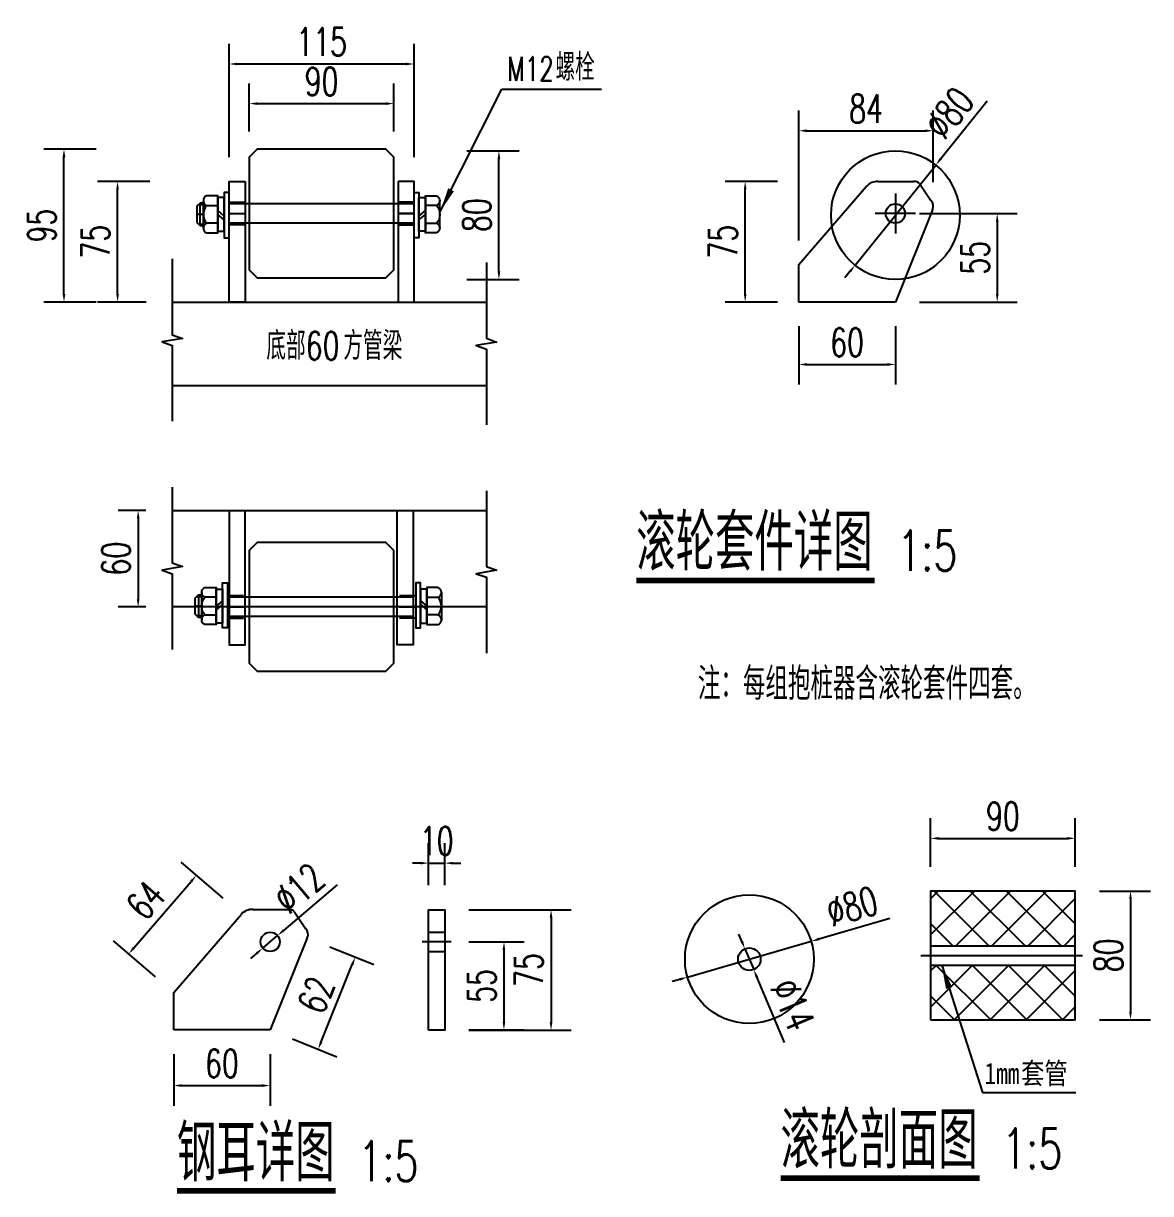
# Model space of a CAD drawing. Header units: millimetres. Extents: x -1003406 to 3312184, y 81337 to 716393.
# Drawn here: x 1156564 to 1157265, y 410534 to 411262 of the extents above; entities that cross this region are included whole.
import ezdxf

# ---------------------------------------------------------------- set-up
doc = ezdxf.new("R2010")
doc.units = ezdxf.units.MM
doc.header["$LTSCALE"] = 10
doc.linetypes.add('ACAD_ISO03W100', pattern=[30, 12, -18])
doc.layers.get('0').update_dxf_attribs({"linetype": 'CONTINUOUS'})
doc.layers.get('Defpoints').update_dxf_attribs({"linetype": 'CONTINUOUS'})
for name, color, linetype in [('00-HATCH(填充)', 250, 'CONTINUOUS'), ('DIM_LEAD', 3, 'CONTINUOUS'), ('DIM_SYMB', 3, 'CONTINUOUS'), ('PUB_DIM', 3, 'CONTINUOUS'), ('PUB_TEXT', 7, 'CONTINUOUS'), ('填充', 8, 'CONTINUOUS')]:
    doc.layers.add(name, color=color, linetype=linetype)
doc.styles.add('-宋体', font='', dxfattribs={"width": 0.8})
doc.styles.add('_TCH_DIM', font='SIMPLEX', dxfattribs={"bigfont": 'GBCBIG'})
doc.styles.get("Standard").update_dxf_attribs({"font": 'simplex.shx', "width": 0.7, "bigfont": 'hztxt.shx'})
doc.styles.add('STANDARD_T3', font='simplex.shx', dxfattribs={"width": 0.7, "bigfont": 'gbcbig.shx'})
doc.styles.get('-宋体').set_extended_font_data('SimSun')
doc.dimstyles.new('W&&5', dxfattribs={"dimtxt": 17.5, "dimasz": 5, "dimexe": 12.5, "dimexo": 15, "dimgap": 5, "dimtad": 1, "dimdec": 0, "dimzin": 0, "dimdsep": 46, "dimtxsty": 'STANDARD_T3', "dimcen": 0.09, "dimclrd": 1, "dimclre": 1, "dimclrt": 7, "dimazin": 2, "dimtfac": 1, "dimtdec": 0, "dimtix": 1, "dimtmove": 2, "dimatfit": 3, "dimfxl": 100, "dimtolj": 1, "dimtzin": 0, "dimarcsym": 0})

# ---------------------------------------------------------------- blocks, each defined once
blk = doc.blocks.new('*D294')
at = {"layer": 'Defpoints', "color": 0, "transparency": 16777216}
for p in [(1157045.97, 411088.56), (1157105.97, 411088.56), (1157105.97, 411049.73)]:
    blk.add_point(p, dxfattribs=at)
at = {"layer": 'PUB_DIM', "color": 1, "lineweight": -2, "transparency": 16777216}
for p, q in [((1157045.97, 411073.56), (1157045.97, 411037.23)), ((1157105.97, 411073.56), (1157105.97, 411037.23)), ((1157050.97, 411049.73), (1157100.97, 411049.73))]:
    blk.add_line(p, q, dxfattribs=at)
at = {"layer": 'PUB_DIM', "color": 1, "transparency": 16777216}
for points in [[(1157050.97, 411050.56), (1157050.97, 411048.89), (1157045.97, 411049.73)], [(1157100.97, 411050.56), (1157100.97, 411048.89), (1157105.97, 411049.73)]]:
    blk.add_solid(points, dxfattribs=at)
at = {"layer": 'PUB_DIM', "color": 7, "transparency": 16777216, "insert": (1157075.97, 411063.48), "char_height": 17.5, "attachment_point": 5, "style": 'STANDARD_T3'}
blk.add_mtext('\\A1;60', dxfattribs=at)
blk = doc.blocks.new('*D295')
at = {"layer": 'Defpoints', "color": 0, "transparency": 16777216}
for p in [(1156655.04, 410958.99), (1156635.27, 410898.99), (1156655.04, 410898.99)]:
    blk.add_point(p, dxfattribs=at)
at = {"layer": 'PUB_DIM', "color": 1, "lineweight": -2, "transparency": 16777216}
for p, q in [((1156640.04, 410958.99), (1156622.77, 410958.99)), ((1156635.27, 410953.99), (1156635.27, 410903.99)), ((1156640.04, 410898.99), (1156622.77, 410898.99))]:
    blk.add_line(p, q, dxfattribs=at)
at = {"layer": 'PUB_DIM', "color": 1, "transparency": 16777216}
for points in [[(1156634.43, 410953.99), (1156636.1, 410953.99), (1156635.27, 410958.99)], [(1156634.43, 410903.99), (1156636.1, 410903.99), (1156635.27, 410898.99)]]:
    blk.add_solid(points, dxfattribs=at)
at = {"layer": 'PUB_DIM', "color": 7, "transparency": 16777216, "insert": (1156621.52, 410928.99), "char_height": 17.5, "attachment_point": 5, "rotation": 90, "style": 'STANDARD_T3'}
blk.add_mtext('\\A1;60', dxfattribs=at)
blk = doc.blocks.new('*D325')
at = {"layer": 'Defpoints', "color": 0, "transparency": 16777216}
for p in [(1157131.05, 411173.72), (1157080.9, 411111.4)]:
    blk.add_point(p, dxfattribs=at)
at = {"layer": 'PUB_DIM', "color": 1, "lineweight": -2, "transparency": 16777216}
for p, q in [((1157162.98, 411213.39), (1157134.19, 411177.62)), ((1157080.9, 411111.4), (1157131.05, 411173.72)), ((1157077.76, 411107.5), (1157074.63, 411103.61))]:
    blk.add_line(p, q, dxfattribs=at)
at = {"layer": 'PUB_DIM', "color": 1, "transparency": 16777216}
for points in [[(1157133.54, 411178.14), (1157134.84, 411177.09), (1157131.05, 411173.72)], [(1157077.11, 411108.02), (1157078.41, 411106.98), (1157080.9, 411111.4)]]:
    blk.add_solid(points, dxfattribs=at)
at = {"layer": 'PUB_DIM', "color": 7, "transparency": 16777216, "insert": (1157139.44, 411206.07), "char_height": 17.5, "attachment_point": 5, "rotation": 51.1738, "style": 'STANDARD_T3'}
blk.add_mtext('\\A1;∅80', dxfattribs=at)
blk = doc.blocks.new('*D326')
at = {"color": 1, "lineweight": -2, "transparency": 16777216}
for p, q in [((1157127.84, 410737.38), (1157127.84, 410767.63)), ((1157217.84, 410737.38), (1157217.84, 410767.63)), ((1157132.84, 410755.13), (1157212.84, 410755.13))]:
    blk.add_line(p, q, dxfattribs=at)
at = {"color": 1, "transparency": 16777216}
for points in [[(1157132.84, 410755.96), (1157132.84, 410754.3), (1157127.84, 410755.13)], [(1157212.84, 410755.96), (1157212.84, 410754.3), (1157217.84, 410755.13)]]:
    blk.add_solid(points, dxfattribs=at)
at = {"layer": 'Defpoints', "color": 0, "transparency": 16777216}
for p in [(1157217.84, 410755.13), (1157127.84, 410722.38), (1157217.84, 410722.38)]:
    blk.add_point(p, dxfattribs=at)
at = {"color": 7, "transparency": 16777216, "insert": (1157172.84, 410768.88), "char_height": 17.5, "attachment_point": 5, "style": 'STANDARD_T3'}
blk.add_mtext('\\A1;90', dxfattribs=at)
blk = doc.blocks.new('*D296')
at = {"color": 1, "lineweight": -2, "transparency": 16777216}
for p, q in [((1157232.84, 410722.38), (1157264.64, 410722.38)), ((1157252.14, 410717.38), (1157252.14, 410647.38)), ((1157232.84, 410642.38), (1157264.64, 410642.38))]:
    blk.add_line(p, q, dxfattribs=at)
at = {"color": 1, "transparency": 16777216}
for points in [[(1157251.3, 410717.38), (1157252.97, 410717.38), (1157252.14, 410722.38)], [(1157251.3, 410647.38), (1157252.97, 410647.38), (1157252.14, 410642.38)]]:
    blk.add_solid(points, dxfattribs=at)
at = {"layer": 'Defpoints', "color": 0, "transparency": 16777216}
for p in [(1157217.84, 410722.38), (1157217.84, 410642.38), (1157252.14, 410642.38)]:
    blk.add_point(p, dxfattribs=at)
at = {"color": 7, "transparency": 16777216, "insert": (1157238.39, 410682.38), "char_height": 17.5, "attachment_point": 5, "rotation": 90, "style": 'STANDARD_T3'}
blk.add_mtext('\\A1;80', dxfattribs=at)
blk = doc.blocks.new('*D297')
at = {"color": 1, "lineweight": -2, "transparency": 16777216}
for p, q in [((1156657.34, 410621), (1156657.34, 410588.94)), ((1156717.34, 410621), (1156717.34, 410588.94)), ((1156662.34, 410601.44), (1156712.34, 410601.44))]:
    blk.add_line(p, q, dxfattribs=at)
at = {"color": 1, "transparency": 16777216}
for points in [[(1156662.34, 410602.27), (1156662.34, 410600.61), (1156657.34, 410601.44)], [(1156712.34, 410602.27), (1156712.34, 410600.61), (1156717.34, 410601.44)]]:
    blk.add_solid(points, dxfattribs=at)
at = {"layer": 'Defpoints', "color": 0, "transparency": 16777216}
for p in [(1156657.34, 410636), (1156717.34, 410636), (1156717.34, 410601.44)]:
    blk.add_point(p, dxfattribs=at)
at = {"color": 7, "transparency": 16777216, "insert": (1156687.34, 410615.19), "char_height": 17.5, "attachment_point": 5, "style": 'STANDARD_T3'}
blk.add_mtext('\\A1;60', dxfattribs=at)
blk = doc.blocks.new('*D298')
at = {"color": 1, "lineweight": -2, "transparency": 16777216}
for p, q in [((1156688.04, 410717.86), (1156661.99, 410740.31)), ((1156632.65, 410687.09), (1156668.19, 410728.36)), ((1156645.97, 410669.02), (1156619.91, 410691.46))]:
    blk.add_line(p, q, dxfattribs=at)
at = {"color": 1, "transparency": 16777216}
for points in [[(1156667.56, 410728.9), (1156668.83, 410727.82), (1156671.46, 410732.15)], [(1156632.02, 410687.63), (1156633.28, 410686.54), (1156629.39, 410683.3)]]:
    blk.add_solid(points, dxfattribs=at)
at = {"layer": 'Defpoints', "color": 0, "transparency": 16777216}
for p in [(1156671.46, 410732.15), (1156699.41, 410708.08), (1156657.34, 410659.23)]:
    blk.add_point(p, dxfattribs=at)
at = {"color": 7, "transparency": 16777216, "insert": (1156640, 410716.7), "char_height": 17.5, "attachment_point": 5, "rotation": 49.26339, "style": 'STANDARD_T3'}
blk.add_mtext('\\A1;64', dxfattribs=at)
blk = doc.blocks.new('*D327')
at = {"color": 1, "lineweight": -2, "transparency": 16777216}
for p, q in [((1157102.53, 410705.28), (1157058.42, 410692.51)), ((1156976.78, 410668.86), (1157053.62, 410691.12)), ((1156971.97, 410667.47), (1156967.17, 410666.08))]:
    blk.add_line(p, q, dxfattribs=at)
at = {"color": 1, "transparency": 16777216}
for points in [[(1157058.19, 410693.31), (1157058.65, 410691.71), (1157053.62, 410691.12)], [(1156971.74, 410668.27), (1156972.21, 410666.67), (1156976.78, 410668.86)]]:
    blk.add_solid(points, dxfattribs=at)
at = {"layer": 'Defpoints', "color": 0, "transparency": 16777216}
for p in [(1157053.62, 410691.12), (1156976.78, 410668.86)]:
    blk.add_point(p, dxfattribs=at)
at = {"color": 7, "transparency": 16777216, "insert": (1157079.05, 410712.8), "char_height": 17.5, "attachment_point": 5, "rotation": 16.15217, "style": 'STANDARD_T3'}
blk.add_mtext('\\A1;∅80', dxfattribs=at)
blk = doc.blocks.new('*D328')
at = {"color": 1, "lineweight": -2, "transparency": 16777216}
for p, q in [((1157010.53, 410691.04), (1157008.58, 410695.65)), ((1157012.47, 410686.44), (1157017.92, 410673.54)), ((1157037.07, 410628.25), (1157019.87, 410668.94))]:
    blk.add_line(p, q, dxfattribs=at)
at = {"color": 1, "transparency": 16777216}
for points in [[(1157011.29, 410691.37), (1157009.76, 410690.72), (1157012.47, 410686.44)], [(1157020.64, 410669.26), (1157019.1, 410668.61), (1157017.92, 410673.54)]]:
    blk.add_solid(points, dxfattribs=at)
at = {"layer": 'Defpoints', "color": 0, "transparency": 16777216}
for p in [(1157012.47, 410686.44), (1157017.92, 410673.54)]:
    blk.add_point(p, dxfattribs=at)
at = {"color": 7, "transparency": 16777216, "insert": (1157042.11, 410651.65), "char_height": 17.5, "attachment_point": 5, "rotation": 292.91541, "style": 'STANDARD_T3'}
blk.add_mtext('\\A1;∅14', dxfattribs=at)
blk = doc.blocks.new('*D329')
at = {"color": 1, "lineweight": -2, "transparency": 16777216}
for p, q in [((1156754.32, 410687.7), (1156781.83, 410676.62)), ((1156749.03, 410628.63), (1156768.37, 410676.65)), ((1156731.25, 410630.4), (1156758.76, 410619.33))]:
    blk.add_line(p, q, dxfattribs=at)
at = {"color": 1, "transparency": 16777216}
for points in [[(1156767.59, 410676.96), (1156769.14, 410676.34), (1156770.23, 410681.29)], [(1156748.26, 410628.94), (1156749.81, 410628.32), (1156747.17, 410624)]]:
    blk.add_solid(points, dxfattribs=at)
at = {"layer": 'Defpoints', "color": 0, "transparency": 16777216}
for p in [(1156740.4, 410693.3), (1156770.23, 410681.29), (1156717.34, 410636)]:
    blk.add_point(p, dxfattribs=at)
at = {"color": 7, "transparency": 16777216, "insert": (1156745.94, 410657.78), "char_height": 17.5, "attachment_point": 5, "rotation": 68.07, "style": 'STANDARD_T3'}
blk.add_mtext('\\A1;62', dxfattribs=at)
blk = doc.blocks.new('*D330')
at = {"color": 1, "lineweight": -2, "transparency": 16777216}
for p, q in [((1156758.88, 410726.2), (1156725.71, 410697.93)), ((1156712.77, 410686.9), (1156721.9, 410694.68)), ((1156708.97, 410683.66), (1156705.16, 410680.41))]:
    blk.add_line(p, q, dxfattribs=at)
at = {"color": 1, "transparency": 16777216}
for points in [[(1156725.17, 410698.56), (1156726.25, 410697.29), (1156721.9, 410694.68)], [(1156708.42, 410684.29), (1156709.51, 410683.02), (1156712.77, 410686.9)]]:
    blk.add_solid(points, dxfattribs=at)
at = {"layer": 'Defpoints', "color": 0, "transparency": 16777216}
for p in [(1156721.9, 410694.68), (1156712.77, 410686.9)]:
    blk.add_point(p, dxfattribs=at)
at = {"color": 7, "transparency": 16777216, "insert": (1156735.28, 410724.15), "char_height": 17.5, "attachment_point": 5, "rotation": 40.4405, "style": 'STANDARD_T3'}
blk.add_mtext('\\A1;∅12', dxfattribs=at)
blk = doc.blocks.new('*D299')
at = {"color": 1, "lineweight": -2, "transparency": 16777216}
for p, q in [((1156815.85, 410726), (1156815.85, 410752.22)), ((1156825.85, 410726), (1156825.85, 410752.22)), ((1156810.85, 410739.72), (1156805.85, 410739.72)), ((1156815.85, 410739.72), (1156825.85, 410739.72)), ((1156830.85, 410739.72), (1156835.85, 410739.72))]:
    blk.add_line(p, q, dxfattribs=at)
at = {"color": 1, "transparency": 16777216}
for points in [[(1156810.85, 410740.55), (1156810.85, 410738.89), (1156815.85, 410739.72)], [(1156830.85, 410740.55), (1156830.85, 410738.89), (1156825.85, 410739.72)]]:
    blk.add_solid(points, dxfattribs=at)
at = {"layer": 'Defpoints', "color": 0, "transparency": 16777216}
for p in [(1156825.85, 410739.72), (1156815.85, 410711), (1156825.85, 410711)]:
    blk.add_point(p, dxfattribs=at)
at = {"color": 7, "transparency": 16777216, "insert": (1156820.85, 410753.47), "char_height": 17.5, "attachment_point": 5, "style": 'STANDARD_T3'}
blk.add_mtext('\\A1;10', dxfattribs=at)
blk = doc.blocks.new('*D300')
at = {"color": 1, "lineweight": -2, "transparency": 16777216}
for p, q in [((1156840.85, 410710.79), (1156904.42, 410710.79)), ((1156891.92, 410705.79), (1156891.92, 410640.79)), ((1156840.85, 410635.79), (1156904.42, 410635.79))]:
    blk.add_line(p, q, dxfattribs=at)
at = {"color": 1, "transparency": 16777216}
for points in [[(1156891.09, 410705.79), (1156892.76, 410705.79), (1156891.92, 410710.79)], [(1156891.09, 410640.79), (1156892.76, 410640.79), (1156891.92, 410635.79)]]:
    blk.add_solid(points, dxfattribs=at)
at = {"layer": 'Defpoints', "color": 0, "transparency": 16777216}
for p in [(1156825.85, 410710.79), (1156825.85, 410635.79), (1156891.92, 410635.79)]:
    blk.add_point(p, dxfattribs=at)
at = {"color": 7, "transparency": 16777216, "insert": (1156878.17, 410673.29), "char_height": 17.5, "attachment_point": 5, "rotation": 90, "style": 'STANDARD_T3'}
blk.add_mtext('\\A1;75', dxfattribs=at)
blk = doc.blocks.new('*D301')
at = {"color": 1, "lineweight": -2, "transparency": 16777216}
for p, q in [((1156840.85, 410690.79), (1156875.15, 410690.79)), ((1156862.65, 410685.79), (1156862.65, 410641)), ((1156840.85, 410636), (1156875.15, 410636))]:
    blk.add_line(p, q, dxfattribs=at)
at = {"color": 1, "transparency": 16777216}
for points in [[(1156861.81, 410685.79), (1156863.48, 410685.79), (1156862.65, 410690.79)], [(1156861.81, 410641), (1156863.48, 410641), (1156862.65, 410636)]]:
    blk.add_solid(points, dxfattribs=at)
at = {"layer": 'Defpoints', "color": 0, "transparency": 16777216}
for p in [(1156825.85, 410690.79), (1156825.85, 410636), (1156862.65, 410636)]:
    blk.add_point(p, dxfattribs=at)
at = {"color": 7, "transparency": 16777216, "insert": (1156848.9, 410663.4), "char_height": 17.5, "attachment_point": 5, "rotation": 90, "style": 'STANDARD_T3'}
blk.add_mtext('\\A1;55', dxfattribs=at)
blk = doc.blocks.new('*D289')
at = {"layer": 'Defpoints', "color": 0, "transparency": 16777216}
for p in [(1156622.47, 411163.56), (1156692.29, 411163.56), (1156655.29, 411088.56)]:
    blk.add_point(p, dxfattribs=at)
at = {"layer": 'PUB_DIM', "color": 1, "lineweight": -2, "transparency": 16777216}
for p, q in [((1156642.47, 411163.56), (1156609.97, 411163.56)), ((1156622.47, 411093.56), (1156622.47, 411158.56)), ((1156640.29, 411088.56), (1156609.97, 411088.56))]:
    blk.add_line(p, q, dxfattribs=at)
at = {"layer": 'PUB_DIM', "color": 1, "transparency": 16777216}
for points in [[(1156621.64, 411158.56), (1156623.3, 411158.56), (1156622.47, 411163.56)], [(1156621.64, 411093.56), (1156623.3, 411093.56), (1156622.47, 411088.56)]]:
    blk.add_solid(points, dxfattribs=at)
at = {"layer": 'PUB_DIM', "color": 7, "transparency": 16777216, "insert": (1156608.72, 411126.06), "char_height": 17.5, "attachment_point": 5, "rotation": 90, "style": 'STANDARD_T3'}
blk.add_mtext('\\A1;75', dxfattribs=at)
blk = doc.blocks.new('*D290')
at = {"layer": 'Defpoints', "color": 0, "transparency": 16777216}
for p in [(1156791.29, 411182.56), (1156859.53, 411182.56), (1156780.66, 411102.56)]:
    blk.add_point(p, dxfattribs=at)
at = {"layer": 'PUB_DIM', "color": 1, "lineweight": -2, "transparency": 16777216}
for p, q in [((1156839.53, 411182.56), (1156872.03, 411182.56)), ((1156859.53, 411107.56), (1156859.53, 411177.56)), ((1156839.53, 411102.56), (1156872.03, 411102.56))]:
    blk.add_line(p, q, dxfattribs=at)
at = {"layer": 'PUB_DIM', "color": 1, "transparency": 16777216}
for points in [[(1156858.69, 411177.56), (1156860.36, 411177.56), (1156859.53, 411182.56)], [(1156858.69, 411107.56), (1156860.36, 411107.56), (1156859.53, 411102.56)]]:
    blk.add_solid(points, dxfattribs=at)
at = {"layer": 'PUB_DIM', "color": 7, "transparency": 16777216, "insert": (1156845.78, 411142.56), "char_height": 17.5, "attachment_point": 5, "rotation": 90, "style": 'STANDARD_T3'}
blk.add_mtext('\\A1;80', dxfattribs=at)
blk = doc.blocks.new('*D291')
at = {"layer": 'Defpoints', "color": 0, "transparency": 16777216}
for p in [(1156589.15, 411183.56), (1156709.29, 411183.56), (1156655.29, 411088.56)]:
    blk.add_point(p, dxfattribs=at)
at = {"layer": 'PUB_DIM', "color": 1, "lineweight": -2, "transparency": 16777216}
for p, q in [((1156609.15, 411183.56), (1156576.65, 411183.56)), ((1156589.15, 411093.56), (1156589.15, 411178.56)), ((1156609.15, 411088.56), (1156576.65, 411088.56))]:
    blk.add_line(p, q, dxfattribs=at)
at = {"layer": 'PUB_DIM', "color": 1, "transparency": 16777216}
for points in [[(1156588.32, 411178.56), (1156589.99, 411178.56), (1156589.15, 411183.56)], [(1156588.32, 411093.56), (1156589.99, 411093.56), (1156589.15, 411088.56)]]:
    blk.add_solid(points, dxfattribs=at)
at = {"layer": 'PUB_DIM', "color": 7, "transparency": 16777216, "insert": (1156575.4, 411136.06), "char_height": 17.5, "attachment_point": 5, "rotation": 90, "style": 'STANDARD_T3'}
blk.add_mtext('\\A1;95', dxfattribs=at)
blk = doc.blocks.new('*D292')
at = {"layer": 'Defpoints', "color": 0, "transparency": 16777216}
for p in [(1156794.29, 411211.9), (1156704.29, 411179.56), (1156794.29, 411179.56)]:
    blk.add_point(p, dxfattribs=at)
at = {"layer": 'PUB_DIM', "color": 1, "lineweight": -2, "transparency": 16777216}
for p, q in [((1156704.29, 411194.56), (1156704.29, 411224.4)), ((1156794.29, 411194.56), (1156794.29, 411224.4)), ((1156709.29, 411211.9), (1156789.29, 411211.9))]:
    blk.add_line(p, q, dxfattribs=at)
at = {"layer": 'PUB_DIM', "color": 1, "transparency": 16777216}
for points in [[(1156709.29, 411212.73), (1156709.29, 411211.07), (1156704.29, 411211.9)], [(1156789.29, 411212.73), (1156789.29, 411211.07), (1156794.29, 411211.9)]]:
    blk.add_solid(points, dxfattribs=at)
at = {"layer": 'PUB_DIM', "color": 7, "transparency": 16777216, "insert": (1156749.29, 411225.65), "char_height": 17.5, "attachment_point": 5, "style": 'STANDARD_T3'}
blk.add_mtext('\\A1;90', dxfattribs=at)
blk = doc.blocks.new('*D320')
at = {"layer": 'Defpoints', "color": 0, "transparency": 16777216}
for p in [(1157105.97, 411143.56), (1157105.97, 411088.56), (1157169.29, 411088.56)]:
    blk.add_point(p, dxfattribs=at)
at = {"layer": 'PUB_DIM', "color": 1, "lineweight": -2, "transparency": 16777216}
for p, q in [((1157120.97, 411143.56), (1157181.79, 411143.56)), ((1157169.29, 411138.56), (1157169.29, 411093.56)), ((1157120.97, 411088.56), (1157181.79, 411088.56))]:
    blk.add_line(p, q, dxfattribs=at)
at = {"layer": 'PUB_DIM', "color": 1, "transparency": 16777216}
for points in [[(1157168.46, 411138.56), (1157170.13, 411138.56), (1157169.29, 411143.56)], [(1157168.46, 411093.56), (1157170.13, 411093.56), (1157169.29, 411088.56)]]:
    blk.add_solid(points, dxfattribs=at)
at = {"layer": 'PUB_DIM', "color": 7, "transparency": 16777216, "insert": (1157155.54, 411116.06), "char_height": 17.5, "attachment_point": 5, "rotation": 90, "style": 'STANDARD_T3'}
blk.add_mtext('\\A1;55', dxfattribs=at)
blk = doc.blocks.new('*D321')
at = {"layer": 'Defpoints', "color": 0, "transparency": 16777216}
for p in [(1157012.61, 411163.56), (1157105.97, 411163.56), (1157105.97, 411088.56)]:
    blk.add_point(p, dxfattribs=at)
at = {"layer": 'PUB_DIM', "color": 1, "lineweight": -2, "transparency": 16777216}
for p, q in [((1157032.61, 411163.56), (1157000.11, 411163.56)), ((1157012.61, 411093.56), (1157012.61, 411158.56)), ((1157032.61, 411088.56), (1157000.11, 411088.56))]:
    blk.add_line(p, q, dxfattribs=at)
at = {"layer": 'PUB_DIM', "color": 1, "transparency": 16777216}
for points in [[(1157011.78, 411158.56), (1157013.45, 411158.56), (1157012.61, 411163.56)], [(1157011.78, 411093.56), (1157013.45, 411093.56), (1157012.61, 411088.56)]]:
    blk.add_solid(points, dxfattribs=at)
at = {"layer": 'PUB_DIM', "color": 7, "transparency": 16777216, "insert": (1156998.86, 411126.06), "char_height": 17.5, "attachment_point": 5, "rotation": 90, "style": 'STANDARD_T3'}
blk.add_mtext('\\A1;75', dxfattribs=at)
blk = doc.blocks.new('*D322')
at = {"layer": 'Defpoints', "color": 0, "transparency": 16777216}
for p in [(1156806.79, 411236.53), (1156691.79, 411163.56), (1156806.79, 411163.56)]:
    blk.add_point(p, dxfattribs=at)
at = {"layer": 'PUB_DIM', "color": 1, "lineweight": -2, "transparency": 16777216}
for p, q in [((1156691.79, 411178.56), (1156691.79, 411249.03)), ((1156806.79, 411178.56), (1156806.79, 411249.03)), ((1156696.79, 411236.53), (1156801.79, 411236.53))]:
    blk.add_line(p, q, dxfattribs=at)
at = {"layer": 'PUB_DIM', "color": 1, "transparency": 16777216}
for points in [[(1156696.79, 411237.36), (1156696.79, 411235.7), (1156691.79, 411236.53)], [(1156801.79, 411237.36), (1156801.79, 411235.7), (1156806.79, 411236.53)]]:
    blk.add_solid(points, dxfattribs=at)
at = {"layer": 'PUB_DIM', "color": 7, "transparency": 16777216, "insert": (1156749.29, 411250.28), "char_height": 17.5, "attachment_point": 5, "style": 'STANDARD_T3'}
blk.add_mtext('\\A1;115', dxfattribs=at)
blk = doc.blocks.new('*D323')
at = {"layer": 'Defpoints', "color": 0, "transparency": 16777216}
for p in [(1157129.55, 411195.03), (1157129.55, 411148.05), (1157045.97, 411111.78)]:
    blk.add_point(p, dxfattribs=at)
at = {"layer": 'PUB_DIM', "color": 1, "lineweight": -2, "transparency": 16777216}
for p, q in [((1157045.97, 411126.78), (1157045.97, 411207.53)), ((1157129.55, 411163.05), (1157129.55, 411207.53)), ((1157050.97, 411195.03), (1157124.55, 411195.03))]:
    blk.add_line(p, q, dxfattribs=at)
at = {"layer": 'PUB_DIM', "color": 1, "transparency": 16777216}
for points in [[(1157050.97, 411195.86), (1157050.97, 411194.19), (1157045.97, 411195.03)], [(1157124.55, 411195.86), (1157124.55, 411194.19), (1157129.55, 411195.03)]]:
    blk.add_solid(points, dxfattribs=at)
at = {"layer": 'PUB_DIM', "color": 7, "transparency": 16777216, "insert": (1157087.76, 411208.78), "char_height": 17.5, "attachment_point": 5, "style": 'STANDARD_T3'}
blk.add_mtext('\\A1;84', dxfattribs=at)

msp = doc.modelspace()

# ---------------------------------------------------------------- hatches: boundary and pattern name
at = {"layer": '填充'}
h = msp.add_hatch(dxfattribs=at)
h.set_pattern_fill('ANSI37', color=256, scale=10)
h.set_pattern_definition([(45, (2602178.054, -884198.14), (-11.22532015, 11.22532015), []), (135, (2602178.054, -884198.14), (-11.22532015, -11.22532015), [])])
h.paths.add_polyline_path([(1157127.84, 410722.38), (1157127.84, 410688.38), (1157217.84, 410688.38), (1157217.84, 410722.38)])
h.paths.add_polyline_path([(1157217.84, 410642.38), (1157217.84, 410676.38), (1157127.84, 410676.38), (1157127.84, 410642.38)])

# ---------------------------------------------------------------- linework, layer by layer
at = {"color": 1}
for p, q in [((1156691.79, 411150.56), (1156701.79, 411150.56)), ((1156806.79, 411150.56), (1156796.79, 411150.56)), ((1156806.79, 411150.56), (1156796.79, 411150.56)), ((1156701.79, 411136.56), (1156691.79, 411136.56)), ((1156806.79, 411136.56), (1156796.79, 411136.56)), ((1156796.79, 411136.56), (1156806.79, 411136.56)), ((1156700.79, 410905.99), (1156690.79, 410905.99)), ((1156807.79, 410905.99), (1156797.79, 410905.99)), ((1156690.79, 410891.99), (1156700.79, 410891.99)), ((1156807.79, 410891.99), (1156797.79, 410891.99))]:
    msp.add_line(p, q, dxfattribs=at)
for p, q in [((1156822.79, 411134.55), (1156822.79, 411152.12)), ((1156677.79, 411148.55), (1156684.79, 411148.55)), ((1156688.79, 411142), (1156684.79, 411145.35)), ((1156809.79, 411142), (1156813.79, 411145.35)), ((1156820.79, 411148.55), (1156813.79, 411148.55)), ((1156684.79, 411137.55), (1156677.79, 411137.55)), ((1156688.79, 411139.7), (1156684.79, 411143.05)), ((1156809.79, 411139.7), (1156813.79, 411143.05)), ((1156813.79, 411137.55), (1156820.79, 411137.55)), ((1156683.79, 410905), (1156676.79, 410905)), ((1156814.79, 410905), (1156821.79, 410905)), ((1156823.79, 410908), (1156823.79, 410890.43)), ((1156687.79, 410902.85), (1156683.79, 410899.5)), ((1156687.79, 410900.55), (1156683.79, 410897.2)), ((1156810.79, 410902.85), (1156814.79, 410899.5)), ((1156810.79, 410900.55), (1156814.79, 410897.2)), ((1156676.79, 410894), (1156683.79, 410894)), ((1156821.79, 410894), (1156814.79, 410894)), ((1156732.29, 410709.6), (1156739.38, 410699.09)), ((1156740.4, 410693.3), (1156717.34, 410636)), ((1156815.85, 410696.79), (1156825.85, 410696.79)), ((1156829.85, 410690.79), (1156811.85, 410690.79)), ((1157127.84, 410688.38), (1157217.84, 410688.38)), ((1156815.85, 410684.79), (1156825.85, 410684.79)), ((1157121.84, 410682.38), (1157222.39, 410682.38)), ((1157127.84, 410676.38), (1157217.84, 410676.38)), ((1157134.78, 410676.38), (1157160.08, 410597.13)), ((1157160.08, 410597.13), (1157218.11, 410597.13))]:
    msp.add_line(p, q)
at = {"color": 4}
for p, q in [((1156675.79, 411149.05), (1156672.79, 411149.05)), ((1156675.79, 411143.05), (1156671.79, 411143.05)), ((1156672.79, 411137.05), (1156675.79, 411137.05)), ((1156671.79, 410905.5), (1156674.79, 410905.5)), ((1156674.79, 410899.5), (1156670.79, 410899.5)), ((1156674.79, 410893.5), (1156671.79, 410893.5))]:
    msp.add_line(p, q, dxfattribs=at)
at = {"color": 2}
for p, q in [((1156691.79, 411143.56), (1156701.79, 411143.56)), ((1156796.79, 411143.56), (1156806.79, 411143.56)), ((1156806.79, 411143.56), (1156796.79, 411143.56)), ((1156690.79, 410898.99), (1156700.79, 410898.99)), ((1156797.79, 410898.99), (1156807.79, 410898.99))]:
    msp.add_line(p, q, dxfattribs=at)
at = {"color": 6, "linetype": 'ACAD_ISO03W100'}
for p, q in [((1156806.29, 411149.56), (1156692.29, 411149.56)), ((1156806.29, 411137.56), (1156692.29, 411137.56)), ((1156806.04, 410904.99), (1156692.04, 410904.99)), ((1156806.04, 410892.99), (1156692.04, 410892.99))]:
    msp.add_line(p, q, dxfattribs=at)
at = {"color": 0}
msp.add_line((1156706.48, 410711), (1156728.82, 410711), dxfattribs=at)
for points in [[(1156709.29, 411103.56), (1156789.29, 411103.56), (1156794.29, 411108.56), (1156794.29, 411178.56), (1156789.29, 411183.56), (1156709.29, 411183.56), (1156704.29, 411178.56), (1156704.29, 411108.56)], [(1156701.79, 411163.56), (1156701.79, 411088.56), (1156691.79, 411088.56), (1156691.79, 411163.56)], [(1156796.79, 411163.56), (1156796.79, 411088.56), (1156806.79, 411088.56), (1156806.79, 411163.56)], [(1156675.79, 411134.55), (1156675.79, 411137.55), (1156675.79, 411148.55), (1156675.79, 411151.55)], [(1156671.79, 411138.05), (1156673.79, 411136.05), (1156673.79, 411150.05), (1156671.79, 411148.05)], [(1156709.29, 410858.99), (1156789.29, 410858.99), (1156794.29, 410863.99), (1156794.29, 410933.99), (1156789.29, 410938.99), (1156709.29, 410938.99), (1156704.29, 410933.99), (1156704.29, 410863.99)], [(1156670.79, 410904.5), (1156672.79, 410906.5), (1156672.79, 410892.5), (1156670.79, 410894.5)], [(1156674.79, 410908), (1156674.79, 410905), (1156674.79, 410894), (1156674.79, 410891)], [(1157127.84, 410642.38), (1157217.84, 410642.38), (1157217.84, 410722.38), (1157127.84, 410722.38)], [(1156815.85, 410635.79), (1156815.85, 410710.79), (1156825.85, 410710.79), (1156825.85, 410635.79)]]:
    msp.add_lwpolyline(points, close=True)
for points in [[(1156677.79, 411131.55), (1156684.79, 411131.55), (1156684.79, 411132.55), (1156688.79, 411132.55), (1156688.79, 411153.55), (1156684.79, 411153.55), (1156684.79, 411132.55), (1156684.79, 411154.55), (1156677.79, 411154.55, 0.666667), (1156677.79, 411148.55, 0.363636), (1156677.79, 411137.55, 0.666667)], [(1156820.79, 411131.55), (1156813.79, 411131.55), (1156813.79, 411132.55), (1156809.79, 411132.55), (1156809.79, 411153.55), (1156813.79, 411153.55), (1156813.79, 411132.55), (1156813.79, 411154.55), (1156820.79, 411154.55, -0.666667), (1156820.79, 411148.55, -0.363636), (1156820.79, 411137.55, -0.666667)], [(1156676.79, 410911), (1156683.79, 410911), (1156683.79, 410910), (1156687.79, 410910), (1156687.79, 410889), (1156683.79, 410889), (1156683.79, 410910), (1156683.79, 410888), (1156676.79, 410888, -0.666667), (1156676.79, 410894, -0.363636), (1156676.79, 410905, -0.666667)], [(1156821.79, 410911), (1156814.79, 410911), (1156814.79, 410910), (1156810.79, 410910), (1156810.79, 410889), (1156814.79, 410889), (1156814.79, 410910), (1156814.79, 410888), (1156821.79, 410888, 0.666667), (1156821.79, 410894, 0.363636), (1156821.79, 410905, 0.666667)]]:
    msp.add_lwpolyline(points, format="xyb", close=True)
for points in [[(1156688.79, 411156.55), (1156688.79, 411128.55), (1156691.79, 411128.55), (1156691.79, 411156.55), (1156688.79, 411156.55), (1156688.79, 411155.55)], [(1156809.79, 411156.55), (1156809.79, 411128.55), (1156806.79, 411128.55), (1156806.79, 411156.55), (1156809.79, 411156.55), (1156809.79, 411155.55)], [(1156673.79, 411136.05), (1156675.79, 411136.05), (1156675.79, 411150.05), (1156673.79, 411150.05)], [(1156687.79, 410886), (1156687.79, 410914), (1156690.79, 410914), (1156690.79, 410886), (1156687.79, 410886), (1156687.79, 410887)], [(1156810.79, 410886), (1156810.79, 410914), (1156807.79, 410914), (1156807.79, 410886), (1156810.79, 410886), (1156810.79, 410887)], [(1156672.79, 410906.5), (1156674.79, 410906.5), (1156674.79, 410892.5), (1156672.79, 410892.5)]]:
    msp.add_lwpolyline(points)
for points in [[(1156691.79, 410958.99), (1156691.79, 410875.42), (1156701.79, 410875.42), (1156701.79, 410958.99)], [(1156806.29, 410958.99), (1156806.29, 410875.42), (1156796.29, 410875.42), (1156796.29, 410958.99)]]:
    msp.add_lwpolyline(points, dxfattribs=at)
msp.add_lwpolyline([(1157134.78, 410676.38, 0, 4, 0), (1157139.34, 410662.09, 0, 0, 0)], format="xyseb")
at = {"lineweight": -3}
msp.add_circle((1157105.97, 411142.56), 40, dxfattribs=at)
for centre, radius in [((1157015.2, 410679.99), 40), ((1156717.34, 410690.79), 6), ((1157015.2, 410679.99), 7)]:
    msp.add_circle(centre, radius)
for centre, radius, start, end in [((1156706.48, 410701), 10, 90, 135), ((1156728.82, 410706), 5, 46.05646, 90), ((1156735.91, 410695.49), 5, 334, 46.05646)]:
    msp.add_arc(centre, radius, start, end)
at = {"layer": '00-HATCH(填充)', "color": 0, "lineweight": -3}
for p, q in [((1157045.97, 411111.78), (1157088.05, 411160.63)), ((1157095.12, 411163.56), (1157117.46, 411163.56)), ((1157120.93, 411162.16), (1157128.02, 411151.65)), ((1157129.04, 411145.85), (1157105.97, 411088.56)), ((1157105.97, 411088.56), (1157045.97, 411088.56)), ((1156657.34, 410659.23), (1156699.41, 410708.08)), ((1156717.34, 410636), (1156657.34, 410636))]:
    msp.add_line(p, q, dxfattribs=at)
at = {"layer": '00-HATCH(填充)', "color": 0, "lineweight": -3, "ltscale": 0.5}
for p, q in [((1157105.97, 411156.06), (1157105.97, 411131.06)), ((1157118.47, 411143.56), (1157093.47, 411143.56))]:
    msp.add_line(p, q, dxfattribs=at)
at = {"layer": '00-HATCH(填充)', "color": 0, "lineweight": -3}
msp.add_circle((1157105.97, 411143.56), 6, dxfattribs=at)
for centre, radius, start, end in [((1157095.12, 411153.56), 10, 90, 135), ((1157117.46, 411158.56), 5, 46.05646, 90), ((1157124.55, 411148.05), 5, 334, 46.05646), ((1156706.48, 410701), 10, 90, 135)]:
    msp.add_arc(centre, radius, start, end, dxfattribs=at)
at = {"layer": 'DIM_LEAD'}
for p, q in [((1156823.04, 411144.93), (1156861.31, 411220.86)), ((1156861.31, 411220.86), (1156923.28, 411220.86))]:
    msp.add_line(p, q, dxfattribs=at)
msp.add_lwpolyline([(1156823.04, 411144.93, 0, 4, 0), (1156829.79, 411158.32, 0, 0, 0)], format="xyseb", dxfattribs=at)
at = {"layer": 'DIM_SYMB'}
for points in [[(1156656.5, 411115.37), (1156656.5, 411068.25), (1156662.8, 411065.95), (1156650.2, 411063.73), (1156656.5, 411061.5), (1156656.5, 411014.38)], [(1156851.76, 411113.1), (1156851.76, 411065.98), (1156858.06, 411063.68), (1156845.46, 411061.46), (1156851.76, 411059.23), (1156851.76, 411012.11)], [(1156656.5, 410973.54), (1156656.5, 410926.42), (1156662.8, 410924.12), (1156650.2, 410921.9), (1156656.5, 410919.67), (1156656.5, 410872.54)], [(1156851.76, 410971.27), (1156851.76, 410924.15), (1156858.06, 410921.85), (1156845.46, 410919.63), (1156851.76, 410917.4), (1156851.76, 410870.28)]]:
    msp.add_lwpolyline(points, dxfattribs=at)
at = {"layer": 'PUB_DIM'}
for p, q in [((1157045.97, 411088.56), (1157045.97, 411111.78)), ((1156657.34, 410636), (1156657.34, 410659.23))]:
    msp.add_line(p, q, dxfattribs=at)
for points in [[(1156656.5, 411088.56), (1156851.76, 411088.56)], [(1156650.34, 411063.68), (1156650.34, 411063.76)], [(1156851.76, 411036.42), (1156656.5, 411036.42)], [(1156656.5, 410958.99), (1156851.76, 410958.99)], [(1156851.76, 410898.99), (1156656.5, 410898.99)]]:
    msp.add_lwpolyline(points, dxfattribs=at)
at = {"layer": 'PUB_DIM', "const_width": 3.5}
for points in [[(1156944.87, 410915.35), (1157093.09, 410915.35)], [(1157034.61, 410543.94), (1157158.32, 410543.94)], [(1156659.41, 410536.03), (1156758.05, 410536.03)]]:
    msp.add_lwpolyline(points, dxfattribs=at)

# ---------------------------------------------------------------- texts
at = {"width": 0.7}
msp.add_text('注：每组抱桩器含滚轮套件四套。', height=20, dxfattribs=at).set_placement((1156983.19, 410841.25))
at = {"layer": 'PUB_TEXT', "color": 7}
for s, height, style, width, p in [('M12', 14.875, '_TCH_DIM', 0.705882, (1156864.76, 411226.11)), ('1mm', 13.291, '-宋体', 0.8, (1157161.41, 410602.38)), ('套管', 13.291, '-宋体', 0.8, (1157184.09, 410602.38))]:
    msp.add_text(s, height=height, dxfattribs=dict(at, style=style, width=width)).set_placement(p)
at = {"layer": 'PUB_TEXT', "color": 7, "style": '_TCH_DIM'}
msp.add_text('螺栓', height=16.879, dxfattribs=at).set_placement((1156894.76, 411226.11))
at = {"layer": 'PUB_TEXT', "width": 0.7}
for s, p in [('底部', (1156714.93, 411052.58)), ('方管梁', (1156762.76, 411052.58)), ('60', (1156739.43, 411052.58))]:
    msp.add_text(s, height=17.5, dxfattribs=at).set_placement(p)
at = {"layer": 'PUB_TEXT', "color": 7, "width": 0.7}
for s, height, p in [('滚轮套件详图', 35, (1156944.87, 410921.52)), ('1:5', 25, (1157107.09, 410921.52)), ('滚轮剖面图', 35, (1157034.61, 410549.83)), ('钢耳详图', 35, (1156659.41, 410541.93)), ('1:5', 25, (1157172.32, 410549.83)), ('1:5', 25, (1156772.05, 410541.93))]:
    msp.add_text(s, height=height, dxfattribs=at).set_placement(p)

# ---------------------------------------------------------------- dimensions: what is measured, and where the dimension line sits
for base, p1, p2, picture, middle in [((1157217.84, 410755.13), (1157127.84, 410722.38), (1157217.84, 410722.38), '*D326', (1157172.84, 410768.88)), ((1156825.85, 410739.72), (1156815.85, 410711), (1156825.85, 410711), '*D299', (1156820.85, 410753.47)), ((1156717.34, 410601.44), (1156657.34, 410636), (1156717.34, 410636), '*D297', (1156687.34, 410615.19))]:
    dim = msp.add_linear_dim(base=base, p1=p1, p2=p2, dimstyle='W&&5')
    dim.commit()
    dim.dimension.update_dxf_attribs({"geometry": picture, "text_midpoint": middle})
for p1, p2, picture, middle in [((1156712.77, 410686.9), (1156721.9, 410694.68), '*D330', (1156735.28, 410724.15)), ((1156976.78, 410668.86), (1157053.62, 410691.12), '*D327', (1157079.05, 410712.8)), ((1157012.47, 410686.44), (1157017.92, 410673.54), '*D328', (1157042.11, 410651.65))]:
    dim = msp.add_diameter_dim_2p(p1=p1, p2=p2, dimstyle='W&&5')
    dim.commit()
    dim.dimension.update_dxf_attribs({"geometry": picture, "text_midpoint": middle})
for p1, p2, distance, picture, middle in [((1156657.34, 410659.23), (1156699.41, 410708.08), 36.89, '*D298', (1156640, 410716.7)), ((1156717.34, 410636), (1156740.4, 410693.3), -32.15, '*D329', (1156745.94, 410657.78))]:
    dim = msp.add_aligned_dim(p1=p1, p2=p2, distance=distance, dimstyle='W&&5')
    dim.commit()
    dim.dimension.update_dxf_attribs({"geometry": picture, "text_midpoint": middle})
for base, p1, p2, picture, middle in [((1157252.14, 410642.38), (1157217.84, 410722.38), (1157217.84, 410642.38), '*D296', (1157238.39, 410682.38)), ((1156891.92, 410635.79), (1156825.85, 410710.79), (1156825.85, 410635.79), '*D300', (1156878.17, 410673.29)), ((1156862.65, 410636), (1156825.85, 410690.79), (1156825.85, 410636), '*D301', (1156848.9, 410663.4))]:
    dim = msp.add_linear_dim(base=base, p1=p1, p2=p2, angle=90, dimstyle='W&&5')
    dim.commit()
    dim.dimension.update_dxf_attribs({"geometry": picture, "text_midpoint": middle})
at = {"layer": 'PUB_DIM'}
for base, p1, p2, picture, middle in [((1156806.79, 411236.53), (1156691.79, 411163.56), (1156806.79, 411163.56), '*D322', (1156749.29, 411250.28)), ((1157129.55, 411195.03), (1157045.97, 411111.78), (1157129.55, 411148.05), '*D323', (1157087.76, 411208.78)), ((1157105.97, 411049.73), (1157045.97, 411088.56), (1157105.97, 411088.56), '*D294', (1157075.97, 411063.48))]:
    dim = msp.add_linear_dim(base=base, p1=p1, p2=p2, dimstyle='W&&5', dxfattribs=at)
    dim.commit()
    dim.dimension.update_dxf_attribs({"geometry": picture, "text_midpoint": middle})
dim = msp.add_linear_dim(base=(1156794.29, 411211.9), p1=(1156704.29, 411179.56), p2=(1156794.29, 411179.56), dimstyle='W&&5', override={"dimfxl": 20, "dimfxlon": 1}, dxfattribs=at)
dim.commit()
dim.dimension.update_dxf_attribs({"geometry": '*D292', "text_midpoint": (1156749.29, 411225.65)})
dim = msp.add_diameter_dim_2p(p1=(1157080.9, 411111.4), p2=(1157131.05, 411173.72), dimstyle='W&&5', dxfattribs=at)
dim.commit()
dim.dimension.update_dxf_attribs({"geometry": '*D325', "text_midpoint": (1157139.44, 411206.07)})
for base, p1, p2, angle, picture, middle in [((1156589.15, 411183.56), (1156655.29, 411088.56), (1156709.29, 411183.56), 90, '*D291', (1156575.4, 411136.06)), ((1156859.53, 411182.56), (1156780.66, 411102.56), (1156791.29, 411182.56), 90, '*D290', (1156845.78, 411142.56)), ((1156622.47, 411163.56), (1156655.29, 411088.56), (1156692.29, 411163.56), 90, '*D289', (1156608.72, 411126.06)), ((1157012.61, 411163.56), (1157105.97, 411088.56), (1157105.97, 411163.56), 90, '*D321', (1156998.86, 411126.06)), ((1156635.27, 410898.99), (1156655.04, 410958.99), (1156655.04, 410898.99), 270, '*D295', (1156621.52, 410928.99))]:
    dim = msp.add_linear_dim(base=base, p1=p1, p2=p2, angle=angle, dimstyle='W&&5', override={"dimfxl": 20, "dimfxlon": 1}, dxfattribs=at)
    dim.commit()
    dim.dimension.update_dxf_attribs({"geometry": picture, "text_midpoint": middle})
dim = msp.add_linear_dim(base=(1157169.29, 411088.56), p1=(1157105.97, 411143.56), p2=(1157105.97, 411088.56), angle=90, dimstyle='W&&5', dxfattribs=at)
dim.commit()
dim.dimension.update_dxf_attribs({"geometry": '*D320', "text_midpoint": (1157155.54, 411116.06)})

doc.saveas('drawing.dxf')
